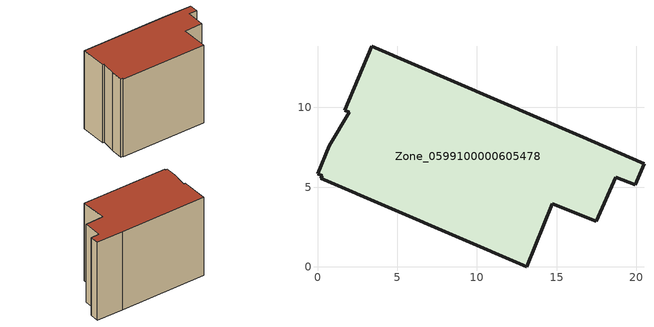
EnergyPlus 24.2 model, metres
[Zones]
Zone_0599100000605478
 floor ground (C_G): 16.47,8.23 20.49,6.45 19.94,5.16 18.72,5.62 17.49,2.85 14.74,3.95 13.14,0 0.22,5.55 0.29,5.72 0,5.85 0.74,7.59 1.99,9.71 1.7,9.84 3.41,13.84 z0
 wall outside (C_F): 20.49,6.45 16.47,8.23 3.41,13.84 1.7,9.84 1.99,9.71 0.74,7.59 0,5.85 0.29,5.72 0.22,5.55 13.14,0 14.74,3.95 17.49,2.85 18.72,5.62 19.94,5.16 20.49,6.45 z0:13.43
 roof outside (C_R): 1.99,9.71 0.74,7.59 0,5.85 0.29,5.72 0.22,5.55 13.14,0 14.74,3.95 17.49,2.85 18.72,5.62 19.94,5.16 20.49,6.45 16.47,8.23 3.41,13.84 1.7,9.84 z13.43
[BUILDING]
Pand.0599100000605478: North Axis=0; Terrain=City; Loads Convergence Tolerance Value=0.04; Temperature Convergence Tolerance Value=0.4; Solar Distribution=FullExterior; Maximum Number of Warmup Days=25; Minimum Number of Warmup Days=1
[Site:Location]
Rotterdam.The.Hague.AP_ZH_NLD Design_Conditions: Latitude=51.96; Longitude=4.45; Time Zone=1; Elevation=-4.5
[SITE:GROUNDTEMPERATURE:BUILDINGSURFACE]
18, 18, 18, 18, 18, 18, 18, 18, 18, 18, 18, 18
[MATERIAL] Thermal Absorptance=0.9; Solar Absorptance=0.7; Visible Absorptance=0.7
Name | Roughness | Thickness | Conductivity | Density | Specific Heat
G.TI.1946 | MediumSmooth | 0.15 | 1 | 540 | 1210
F.TI.1946 | Rough | 0.3 | 0.857143 | 1920 | 840
R.TI.1946 | MediumRough | 0.2 | 0.1 | 1500 | 1000
[CONSTRUCTION]
C_G: G.TI.1946
C_F: F.TI.1946
C_R: R.TI.1946
[ZONE]
Zone_0599100000605478: Type=1; Multiplier=1; Ceiling Height=Autocalculate; Volume=Autocalculate; Floor Area=autocalculate; Part of Total Floor Area=Yes
[ZONEINFILTRATION:DESIGNFLOWRATE]
Infil_Zone_0599100000605478: Zone or ZoneList or Space or SpaceList=Zone_0599100000605478; Schedule=AlwaysOn; Design Flow Rate Calculation Method=Flow/Area; Flow Rate per Floor Area=0.003; Constant Term Coefficient=1; Temperature Term Coefficient=0; Velocity Term Coefficient=0; Velocity Squared Term Coefficient=0
[HVACTEMPLATE:ZONE:IDEALLOADSAIRSYSTEM]
Zone_0599100000605478: Maximum Heating Supply Air Temperature=50; Minimum Cooling Supply Air Temperature=13; Maximum Heating Supply Air Humidity Ratio=0.0156; Minimum Cooling Supply Air Humidity Ratio=0.0077; Heating Limit=NoLimit; Cooling Limit=NoLimit; Dehumidification Control Type=ConstantSensibleHeatRatio; Cooling Sensible Heat Ratio=0.7; Dehumidification Setpoint=60; Humidification Control Type=None; Humidification Setpoint=30; Outdoor Air Method=None; Outdoor Air Flow Rate per Person=0.00944; Outdoor Air Flow Rate per Zone Floor Area=0; Outdoor Air Flow Rate per Zone=0; Demand Controlled Ventilation Type=None; Outdoor Air Economizer Type=NoEconomizer; Heat Recovery Type=None; Sensible Heat Recovery Effectiveness=0.7; Latent Heat Recovery Effectiveness=0.65
[ZONECONTROL:THERMOSTAT]
ThermostatControl_Zone_0599100000605478: Zone or ZoneList=Zone_0599100000605478; Control Type Schedule=DualSetpointControlType; Control 1=Thermostat_Zone_0599100000605478; Temperature Difference Between Cutout And Setpoint=0
[THERMOSTATSETPOINT:DUALSETPOINT]
Thermostat_Zone_0599100000605478: Heating Setpoint Temperature Schedule=HeatingSetpoint_Zone_0599100000605478; Cooling Setpoint Temperature Schedule=CoolingSetpoint_Zone_0599100000605478
[SCHEDULE:COMPACT]
HeatingSetpoint_Zone_0599100000605478: Through: 12/31, For: AllDays, Until: 24:00, 21
CoolingSetpoint_Zone_0599100000605478: Through: 12/31, For: AllDays, Until: 24:00, 24
DualSetpointControlType: Through: 12/31, For: AllDays, Until: 24:00, 4
AlwaysOn: Through: 12/31, For: AllDays, Until: 24:00, 1
